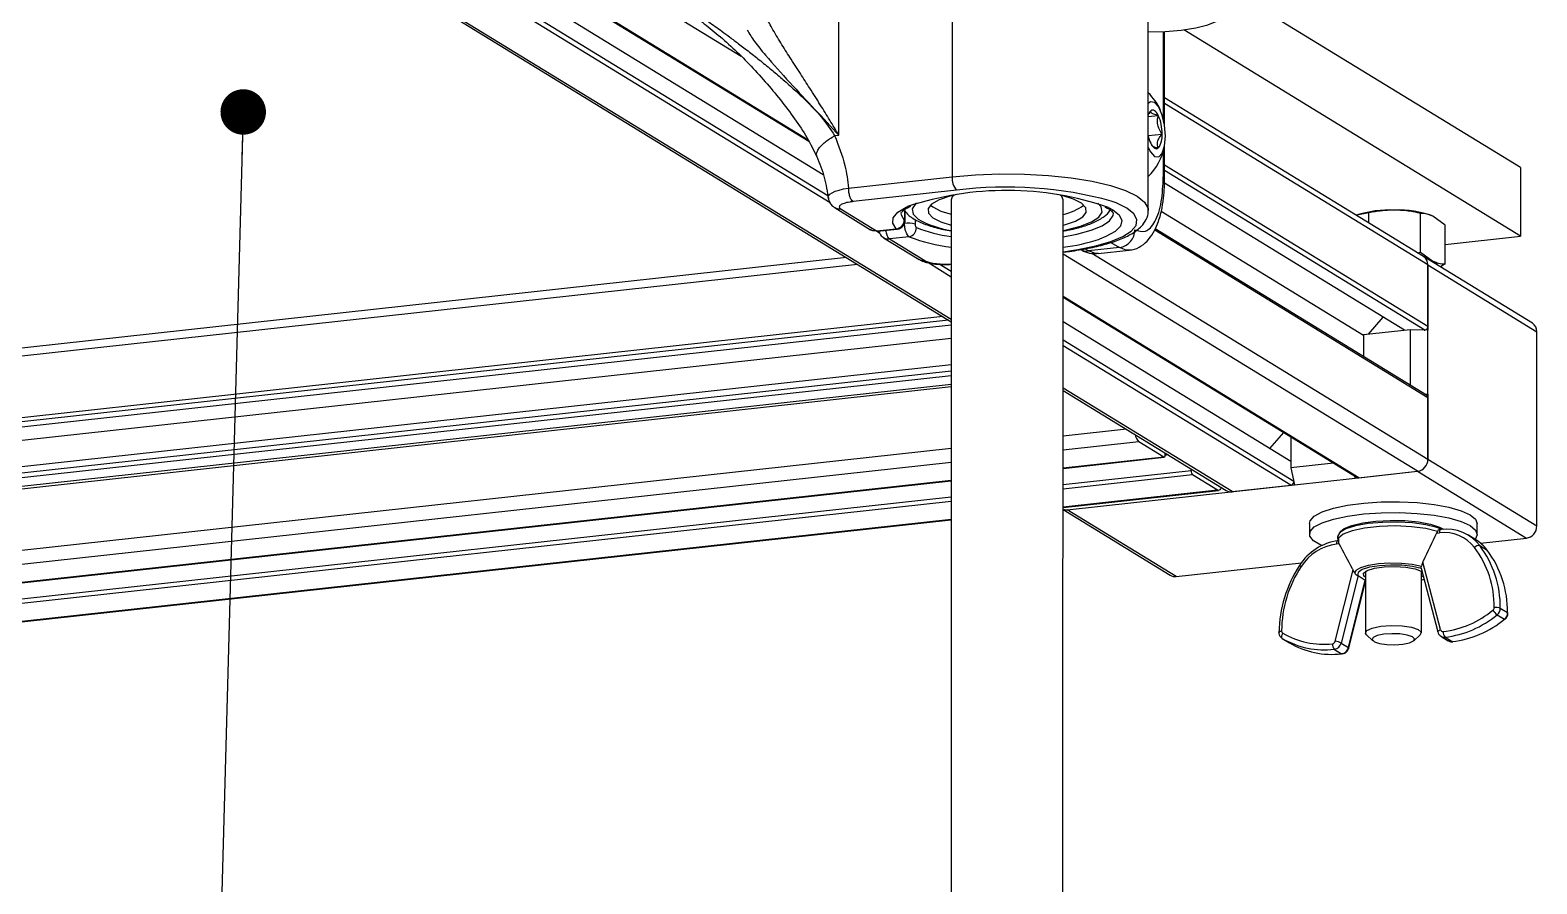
# Model space of a CAD drawing. Header units: millimetres. Extents: x 0 to 279, y 0 to 216.
# Drawn here: x 104.39 to 138.04, y 124.46 to 143.54 of the extents above; entities that cross this region are included whole.
import ezdxf

# ---------------------------------------------------------------- set-up
doc = ezdxf.new("R2010")
doc.units = ezdxf.units.MM
doc.layers.add('TITLE_BLOCK_BORDER', color=7, linetype='Continuous')
doc.dimstyles.new('SLDDIMSTYLE0', dxfattribs={"dimtxt": 0.18, "dimasz": 3.302, "dimexe": 0, "dimexo": 0.0625, "dimgap": 0, "dimtad": 0, "dimtih": 1, "dimtoh": 1, "dimdec": 0, "dimrnd": 1e-09, "dimzin": 0, "dimdsep": 46, "dimtxsty": 'Standard', "dimsah": 1, "dimcen": 0.09, "dimadec": 0, "dimazin": 0, "dimtfac": 3.302, "dimtdec": 0, "dimtofl": 0, "dimtmove": 0, "dimatfit": 3, "dimfxl": 1, "dimfrac": 2, "dimtolj": 1, "dimtzin": 0, "dimarcsym": 0})
doc.dimstyles.new('SLDDIMSTYLE1', dxfattribs={"dimtxt": 0.18, "dimasz": 1.016, "dimexe": 0, "dimexo": 0.0625, "dimgap": 0, "dimtad": 0, "dimtih": 1, "dimtoh": 1, "dimdec": 0, "dimrnd": 1e-09, "dimzin": 0, "dimdsep": 46, "dimtxsty": 'Standard', "dimblk1": 'DOT', "dimblk2": 'DOT', "dimsah": 1, "dimcen": 0.09, "dimadec": 0, "dimazin": 0, "dimtfac": 1.016, "dimtdec": 0, "dimtofl": 0, "dimtmove": 0, "dimatfit": 3, "dimldrblk": 'DOT', "dimfxl": 1, "dimfrac": 2, "dimtolj": 1, "dimtzin": 0, "dimarcsym": 0})

# ---------------------------------------------------------------- blocks, each defined once
blk = doc.blocks.new('_DOT')
at = {"color": 0, "linetype": 'ByBlock', "lineweight": -2}
blk.add_line((-0.5, 0), (-1, 0), dxfattribs=at)
at = {"color": 0, "linetype": 'ByBlock', "const_width": 0.5}
blk.add_lwpolyline([(-0.25, 0, 1), (0.25, 0, 1)], format="xyb", close=True, dxfattribs=at)

msp = doc.modelspace()

# ---------------------------------------------------------------- linework, layer by layer
at = {"color": 7, "linetype": 'Continuous', "lineweight": 25}
for p, q in [((105.123, 151.268), (121.779, 141.053)), ((124.983, 151.245), (124.981, 140.26)), ((122.449, 141.189), (122.451, 150.967)), ((122.103, 140.304), (105.366, 150.568)), ((129.36, 139.506), (129.362, 150.49)), ((104.518, 149.555), (124.959, 137.019)), ((137.676, 140.464), (131.497, 144.254)), ((129.727, 141.408), (129.727, 143.504)), ((137.676, 138.931), (130.157, 143.542)), ((135.507, 138.479), (129.727, 142.024)), ((129.416, 141.733), (129.378, 141.672)), ((129.36, 141.605), (129.585, 141.629)), ((122.355, 141.179), (122.449, 141.189)), ((129.36, 141.181), (129.67, 141.215)), ((129.726, 140.22), (129.727, 140.953)), ((137.676, 140.464), (137.676, 138.931)), ((122.668, 140.006), (124.981, 140.26)), ((135.085, 136.829), (129.724, 140.117)), ((125.078, 139.959), (122.766, 139.705)), ((124.96, 139.748), (124.947, 88.461)), ((127.447, 87.386), (127.46, 139.748)), ((122.367, 139.564), (123.159, 139.078)), ((122.499, 139.535), (123.289, 139.05)), ((123.933, 139.324), (123.933, 139.489)), ((124.497, 139.628), (124.547, 139.587)), ((134.17, 136.71), (129.647, 139.484)), ((134.287, 139.451), (134.018, 139.4)), ((134.287, 139.227), (134.287, 139.451)), ((135.441, 138.576), (135.441, 139.443)), ((135.991, 139.179), (135.716, 139.381)), ((123.289, 139.05), (123.729, 139.099)), ((123.315, 139.043), (123.754, 139.091)), ((135.576, 135.378), (129.517, 139.094)), ((135.991, 138.312), (135.991, 139.179)), ((123.45, 138.899), (124.241, 138.414)), ((124.022, 138.919), (123.581, 138.871)), ((123.581, 138.871), (124.371, 138.386)), ((128.717, 138.678), (128.026, 138.602)), ((135.991, 138.746), (137.676, 138.931)), ((122.617, 138.456), (55.232, 131.054)), ((128.245, 138.545), (128.936, 138.621)), ((135.369, 138.563), (135.441, 138.576)), ((135.441, 138.576), (135.716, 138.375)), ((137.941, 136.986), (135.507, 138.479)), ((135.607, 138.291), (135.607, 136.83)), ((135.607, 138.291), (138.04, 136.798)), ((135.607, 136.915), (135.607, 138.291)), ((135.991, 138.312), (135.888, 138.245)), ((127.459, 137.569), (134.024, 133.543)), ((132.547, 133.899), (127.459, 137.019)), ((134.282, 136.741), (134.609, 137.121)), ((124.959, 136.942), (55.356, 129.297)), ((124.959, 136.646), (55.747, 129.043)), ((135.21, 136.843), (134.17, 136.729)), ((134.17, 136.729), (134.17, 136.24)), ((135.21, 136.843), (135.209, 135.603)), ((135.607, 136.83), (135.21, 136.843)), ((135.522, 136.833), (135.537, 136.835)), ((135.606, 135.406), (135.607, 136.83)), ((138.039, 132.453), (138.04, 136.798)), ((124.959, 136.061), (55.746, 128.459)), ((124.959, 135.811), (55.746, 128.208)), ((124.959, 135.915), (55.776, 128.316)), ((124.959, 135.617), (55.182, 127.953)), ((127.459, 135.486), (131.102, 133.252)), ((135.526, 135.409), (135.606, 135.406)), ((135.542, 135.399), (135.606, 135.406)), ((135.606, 135.406), (135.606, 133.945)), ((135.606, 133.945), (135.606, 135.321)), ((129.705, 133.994), (129.149, 134.335)), ((132.077, 134.187), (132.387, 134.547)), ((132.547, 134.449), (132.547, 133.759)), ((127.458, 133.744), (129.713, 133.992)), ((129.734, 134.09), (129.734, 134.048)), ((129.789, 134.057), (129.734, 134.051)), ((129.81, 134.044), (129.734, 134.035)), ((138.039, 132.453), (135.606, 133.945)), ((130.319, 133.689), (130.319, 133.732)), ((133.501, 133.864), (132.547, 133.759)), ((132.547, 133.759), (132.625, 133.377)), ((133.983, 133.526), (135.376, 133.679)), ((134.064, 133.535), (135.376, 133.679)), ((135.376, 133.679), (137.809, 132.186)), ((55.822, 125.876), (124.958, 133.469)), ((127.549, 132.819), (132.625, 133.377)), ((130.904, 133.258), (130.349, 133.599)), ((131.232, 133.224), (132.544, 133.368)), ((132.625, 133.377), (133.983, 133.526)), ((133.983, 133.526), (133.973, 133.575)), ((133.983, 133.526), (133.983, 133.568)), ((127.458, 132.869), (130.932, 133.251)), ((127.458, 132.823), (129.852, 131.355)), ((129.983, 131.327), (127.549, 132.819)), ((57.041, 125.135), (124.958, 132.595)), ((132.96, 132.512), (132.96, 132.271)), ((133.664, 132.341), (133.622, 132.294)), ((135.82, 132.331), (135.799, 132.297)), ((135.799, 132.297), (135.864, 132.304)), ((135.893, 132.383), (135.866, 132.38)), ((136.71, 132.27), (136.71, 132.512)), ((133.627, 132.058), (133.562, 132.051)), ((133.59, 132.213), (133.598, 132.129)), ((133.597, 132.131), (133.591, 132.13)), ((133.627, 132.058), (133.611, 132.088)), ((136.677, 132.148), (136.514, 132.248)), ((136.768, 132.019), (136.93, 131.919)), ((136.781, 132.073), (137.809, 132.186)), ((129.983, 131.327), (132.78, 131.634)), ((135.888, 130.14), (135.491, 131.65)), ((133.538, 129.882), (133.935, 131.479)), ((134.046, 131.348), (133.671, 129.842)), ((134.046, 131.348), (134.208, 131.249)), ((134.215, 131.446), (134.21, 131.425)), ((134.21, 131.425), (134.21, 130.071)), ((135.454, 131.513), (135.827, 130.089)), ((135.456, 131.445), (135.475, 131.432)), ((135.46, 130.071), (135.46, 131.424)), ((133.834, 129.742), (134.208, 131.249)), ((133.842, 129.733), (134.21, 131.211)), ((137.223, 130.619), (137.386, 130.52)), ((137.153, 130.473), (137.315, 130.373)), ((132.354, 129.946), (132.516, 129.846)), ((134.233, 130.028), (134.377, 129.893)), ((135.292, 129.893), (135.437, 130.027)), ((135.899, 129.992), (136.062, 129.892)), ((135.899, 129.992), (135.902, 129.99)), ((135.99, 129.972), (136.152, 129.872)), ((133.517, 129.7), (133.679, 129.601)), ((133.671, 129.842), (133.834, 129.742)), ((136.066, 129.89), (136.062, 129.892))]:
    msp.add_line(p, q, dxfattribs=at)
at = {"color": 8, "linetype": 'Continuous', "lineweight": 25}
for p, q in [((121.767, 141.076), (105.145, 151.27)), ((120.268, 142.944), (106.457, 151.414)), ((122.2, 139.834), (105.416, 150.127)), ((122.254, 139.678), (105.382, 150.026)), ((124.959, 137.071), (104.575, 149.572)), ((129.697, 143.503), (129.697, 141.557)), ((135.607, 138.291), (129.727, 141.897)), ((129.697, 140.83), (129.697, 140.258)), ((135.607, 136.915), (129.726, 140.521)), ((135.537, 136.835), (129.726, 140.399)), ((123.926, 139.338), (123.926, 139.497)), ((123.359, 139.001), (123.297, 139.039)), ((123.754, 139.093), (123.729, 139.099)), ((124.152, 139.304), (124.152, 139.199)), ((135.606, 135.321), (129.504, 139.064)), ((128.527, 138.794), (128.717, 138.678)), ((124.959, 138.019), (124.434, 138.342)), ((135.376, 133.679), (127.459, 138.534)), ((128.026, 138.602), (127.947, 138.651)), ((135.606, 133.945), (128.103, 138.547)), ((122.867, 138.302), (55.162, 130.865)), ((124.959, 138.142), (124.691, 138.306)), ((134.064, 133.535), (127.459, 137.585)), ((124.77, 137.135), (55.161, 129.489)), ((124.899, 137.056), (55.191, 129.399)), ((132.61, 133.45), (127.459, 136.609)), ((132.544, 133.368), (127.459, 136.486)), ((124.959, 135.563), (55.161, 127.896)), ((131.232, 133.224), (127.459, 135.538)), ((128.876, 134.617), (127.458, 134.461)), ((129.149, 134.335), (127.458, 134.149)), ((124.958, 134.186), (55.161, 126.52)), ((129.705, 133.994), (127.458, 133.747)), ((124.958, 133.874), (55.258, 126.219)), ((130.319, 133.689), (127.458, 133.375)), ((124.958, 133.472), (55.814, 125.878)), ((130.349, 133.599), (127.458, 133.282)), ((124.958, 133.101), (56.429, 125.573)), ((124.958, 133.007), (56.458, 125.483)), ((130.904, 133.258), (127.458, 132.88)), ((124.958, 132.605), (57.014, 125.142)), ((135.46, 131.245), (135.518, 131.267))]:
    msp.add_line(p, q, dxfattribs=at)
at = {"color": 7, "linetype": 'Continuous', "lineweight": 25, "flags": 128}
for points in [[(129.361, 143.497), (129.364, 143.497), (129.74, 143.505), (130.099, 143.535), (130.422, 143.586), (130.69, 143.654), (130.89, 143.737), (131.011, 143.83), (131.047, 143.928), (130.994, 144.025), (130.857, 144.116), (130.643, 144.197), (130.363, 144.263), (130.032, 144.31)], [(129.501, 141.923), (129.408, 141.934), (129.36, 141.898)], [(129.36, 140.912), (129.407, 140.819), (129.501, 140.716), (129.594, 140.704), (129.673, 140.787), (129.726, 140.95), (129.745, 141.17), (129.726, 141.412), (129.673, 141.64), (129.594, 141.819), (129.501, 141.923), (129.501, 141.923)], [(129.585, 141.629), (129.566, 141.666), (129.545, 141.696), (129.523, 141.72), (129.501, 141.737), (129.479, 141.747), (129.457, 141.75), (129.436, 141.745), (129.416, 141.733)], [(129.416, 141.009), (129.436, 140.972), (129.457, 140.942), (129.479, 140.918), (129.501, 140.901), (129.523, 140.891), (129.544, 140.888), (129.565, 140.893), (129.585, 140.905)], [(125.084, 139.864), (124.929, 139.826), (124.687, 139.744), (124.522, 139.65), (124.442, 139.549), (124.45, 139.446), (124.547, 139.346)], [(125.022, 139.85), (124.982, 139.809), (124.96, 139.748)], [(127.46, 139.179), (127.49, 139.187), (127.732, 139.269), (127.897, 139.363), (127.977, 139.464), (127.969, 139.567), (127.873, 139.668), (127.693, 139.76), (127.439, 139.839), (127.335, 139.863)], [(127.46, 139.748), (127.429, 139.819), (127.397, 139.849)], [(124.547, 139.587), (124.727, 139.495), (124.96, 139.421)], [(124.547, 139.346), (124.726, 139.254), (124.96, 139.18)], [(135.61, 138.416), (135.646, 138.404), (135.716, 138.375)], [(129.734, 134.048), (129.734, 134.035), (129.732, 134.022), (129.729, 134.011), (129.725, 134.002), (129.721, 133.996), (129.716, 133.992), (129.711, 133.992), (129.705, 133.994)], [(130.987, 133.322), (130.986, 133.316), (130.973, 133.286), (130.959, 133.266), (130.942, 133.254), (130.923, 133.251), (130.904, 133.258)], [(132.96, 132.512), (132.975, 132.574), (133.069, 132.676), (133.246, 132.771), (133.497, 132.853), (133.811, 132.92), (134.172, 132.968), (134.565, 132.994), (134.97, 132.998), (135.369, 132.979), (135.743, 132.938), (136.074, 132.877), (136.348, 132.799), (136.551, 132.708), (136.673, 132.608), (136.71, 132.512)], [(133.048, 132.124), (132.968, 132.227), (132.975, 132.332), (133.069, 132.435), (133.246, 132.529), (133.497, 132.612), (133.811, 132.679), (134.172, 132.726), (134.565, 132.753), (134.97, 132.756), (135.369, 132.737), (135.743, 132.697), (136.074, 132.636), (136.348, 132.558), (136.55, 132.467), (136.673, 132.366), (136.71, 132.262), (136.66, 132.158)], [(135.916, 132.381), (135.808, 132.422), (135.562, 132.483), (135.263, 132.524), (134.931, 132.543), (134.593, 132.538), (134.272, 132.509), (133.993, 132.459), (133.777, 132.391), (133.639, 132.311), (133.59, 132.224), (133.59, 132.213)], [(135.82, 132.331), (135.561, 132.397), (135.24, 132.44), (134.884, 132.458), (134.524, 132.448), (134.191, 132.411), (133.913, 132.351), (133.713, 132.273), (133.61, 132.183), (133.611, 132.088)], [(133.664, 132.341), (133.737, 132.398), (133.91, 132.47), (134.151, 132.527), (134.443, 132.566), (134.764, 132.582), (135.09, 132.576), (135.398, 132.546), (135.663, 132.497), (135.868, 132.43), (135.955, 132.384)], [(135.905, 132.38), (135.897, 132.383), (135.893, 132.383)], [(133.234, 132.018), (133.212, 132.027), (133.048, 132.124)], [(133.976, 131.399), (134.003, 131.466), (134.107, 131.529), (134.277, 131.58), (134.5, 131.616), (134.753, 131.632), (135.014, 131.628), (135.258, 131.604), (135.463, 131.562)], [(132.74, 131.576), (132.733, 131.58), (132.73, 131.582), (132.73, 131.581), (132.734, 131.579), (132.74, 131.574), (132.75, 131.567), (132.762, 131.559), (132.776, 131.55)], [(135.456, 131.508), (135.263, 131.553), (135.027, 131.579), (134.771, 131.584), (134.522, 131.568), (134.304, 131.533), (134.141, 131.481), (134.049, 131.419), (134.037, 131.352)], [(134.21, 131.31), (134.176, 131.339), (134.168, 131.403), (134.25, 131.464), (134.412, 131.513), (134.63, 131.543), (134.876, 131.551), (135.117, 131.536), (135.319, 131.498), (135.456, 131.445)], [(135.46, 131.424), (135.46, 131.426), (135.455, 131.446)], [(135.498, 131.343), (135.472, 131.318), (135.46, 131.31)], [(137.328, 130.37), (137.327, 130.369), (137.322, 130.37), (137.315, 130.373)], [(137.394, 130.509), (137.394, 130.509), (137.392, 130.515), (137.386, 130.52)], [(132.354, 129.946), (132.347, 129.952), (132.342, 129.962), (132.34, 129.974), (132.341, 129.989), (132.344, 130.006), (132.349, 130.024), (132.357, 130.042), (132.367, 130.06)], [(134.233, 130.028), (134.211, 130.059), (134.241, 130.122), (134.361, 130.177), (134.553, 130.216), (134.788, 130.233), (135.03, 130.225), (135.242, 130.194), (135.392, 130.144), (135.458, 130.083), (135.437, 130.027)], [(134.525, 129.833), (134.686, 129.809), (134.87, 129.803), (135.049, 129.816), (135.195, 129.846), (135.286, 129.888), (135.308, 129.935), (135.259, 129.982), (135.144, 130.02), (134.983, 130.044), (134.799, 130.049), (134.62, 130.037), (134.474, 130.007), (134.383, 129.965), (134.361, 129.917), (134.411, 129.871), (134.525, 129.833)], [(133.691, 129.598), (133.687, 129.598), (133.679, 129.601)], [(136.164, 129.869), (136.16, 129.869), (136.152, 129.872)]]:
    msp.add_lwpolyline(points, dxfattribs=at)
at = {"color": 8, "linetype": 'Continuous', "lineweight": 25, "flags": 128}
for points in [[(122.211, 139.798), (122.21, 139.8), (122.219, 139.836), (122.249, 139.87), (122.3, 139.904), (122.368, 139.935), (122.455, 139.964), (122.555, 139.987), (122.669, 140.006), (122.669, 140.006), (122.669, 140.006)], [(124.981, 140.26), (125.503, 140.304), (126.047, 140.324), (126.595, 140.319), (127.132, 140.289), (127.641, 140.235), (128.107, 140.159), (128.515, 140.064), (128.853, 139.951), (129.11, 139.825), (129.279, 139.69), (129.355, 139.548), (129.36, 139.505)], [(129.697, 140.258), (129.719, 140.24), (129.726, 140.221), (129.726, 140.221)], [(124.183, 139.673), (124.162, 139.655), (124.089, 139.541), (124.108, 139.426), (124.219, 139.314)], [(127.459, 138.585), (127.787, 138.633), (128.186, 138.714), (128.524, 138.811), (128.793, 138.922), (128.982, 139.044), (129.088, 139.172), (129.106, 139.304), (129.036, 139.434), (128.88, 139.559), (128.643, 139.675), (128.533, 139.716)], [(127.459, 139.06), (127.532, 139.074), (127.849, 139.155), (128.094, 139.251), (128.257, 139.358), (128.331, 139.472), (128.311, 139.587), (128.236, 139.672)], [(123.729, 139.099), (123.653, 139.221), (123.666, 139.346), (123.767, 139.467), (123.954, 139.582), (123.98, 139.594)], [(123.835, 139.441), (123.839, 139.409), (123.911, 139.292)], [(123.933, 139.325), (123.933, 139.329), (123.926, 139.338)], [(127.459, 138.921), (127.768, 138.98), (128.083, 139.067), (128.328, 139.167), (128.495, 139.278), (128.576, 139.395), (128.584, 139.456)], [(128.474, 139.576), (128.569, 139.524), (128.714, 139.406), (128.771, 139.282), (128.739, 139.158), (128.618, 139.038), (128.414, 138.925), (128.27, 138.869)], [(128.937, 138.621), (128.869, 138.622), (128.717, 138.678)], [(128.245, 138.545), (128.179, 138.546), (128.026, 138.602)], [(135.893, 132.383), (135.889, 132.382), (135.882, 132.377), (135.876, 132.368), (135.871, 132.356), (135.867, 132.341), (135.865, 132.323), (135.864, 132.304)], [(133.591, 132.13), (133.587, 132.129), (133.58, 132.124), (133.574, 132.115), (133.569, 132.103), (133.565, 132.088), (133.563, 132.07), (133.562, 132.051)], [(132.275, 130.087), (132.277, 130.092), (132.283, 130.097), (132.292, 130.102), (132.305, 130.106), (132.321, 130.11), (132.339, 130.112)], [(135.827, 130.089), (135.827, 130.092), (135.829, 130.099), (135.834, 130.108), (135.843, 130.116), (135.855, 130.125), (135.87, 130.133), (135.888, 130.14)], [(133.842, 129.733), (133.842, 129.734), (133.84, 129.737), (133.834, 129.742)]]:
    msp.add_lwpolyline(points, dxfattribs=at)
at = {"color": 7, "linetype": 'Continuous', "lineweight": 25}
for centre, radius, start, end in [((128.429, 141.201), 1.322, 24.2365, 45.1751), ((129.565, 141.582), 0.212, 134.4112, 164.9728), ((128.676, 141.228), 0.994, 359.2569, 23.7869), ((130.137, 141.346), 0.796, 191.9766, 205.1064), ((129.236, 141.167), 0.437, 323.1516, 6.3654), ((128.429, 141.201), 1.322, 314.7973, 348.2999), ((125.382, 140.224), 0.403, 174.7757, 221.0863), ((126.199, 131.228), 8.803, 74.6245, 97.3127), ((126.201, 132.934), 7.02, 71.1109, 108.4422), ((127.24, 140.536), 1.137, 281.1448, 306.923), ((134.766, 136.99), 2.528, 87.7792, 107.5545), ((134.94, 137.257), 2.261, 69.9215, 91.9195), ((123.714, 139.294), 0.196, 274.3308, 359.2529), ((123.989, 138.692), 0.532, 72.1801, 97.8398), ((123.975, 139.121), 0.207, 283.1153, 1.274), ((128.659, 139.077), 0.404, 278.302, 0.0891), ((125.46, 142.675), 4.022, 249.0475, 262.8479), ((126.909, 142.961), 4.312, 277.3365, 288.4077), ((135.39, 138.296), 0.217, 358.6238, 57.1946), ((135.391, 138.297), 0.216, 358.4368, 57.3816), ((135.638, 138.164), 0.225, 31.3945, 69.6952), ((137.824, 136.804), 0.216, 358.4368, 57.3816), ((135.526, 136.915), 0.0807, 278.302, 0.0891), ((135.541, 135.323), 0.0648, 358.4368, 57.3816), ((129.35, 134.539), 0.286, 187.7656, 225.4803), ((135.337, 133.945), 0.269, 278.302, 0.0891), ((130.44, 133.678), 0.121, 174.7757, 221.0863), ((132.533, 133.447), 0.0807, 278.3091, 352.3373), ((134.056, 133.595), 0.0614, 238.7115, 276.8396), ((131.208, 133.427), 0.205, 238.7115, 276.8395), ((127.525, 133.027), 0.209, 251.2536, 276.5558), ((135.969, 131.452), 0.859, 37.5558, 97.015), ((136.02, 131.444), 0.943, 37.5558, 97.015), ((137.77, 132.453), 0.269, 278.302, 0.0891), ((133.76, 130.929), 1.208, 97.4694, 147.6188), ((133.705, 130.96), 1.1, 97.4694, 147.6188), ((136.747, 131.892), 0.128, 80.9086, 139.567), ((134.889, 130.66), 2.198, 359.3158, 36.756), ((136.188, 131.353), 0.933, 37.3299, 58.4263), ((134.931, 130.647), 2.292, 359.3158, 36.756), ((135.094, 130.547), 2.292, 359.3158, 36.756), ((129.958, 131.53), 0.205, 238.7115, 276.8395), ((135.035, 130.059), 2.751, 146.5256, 179.6216), ((134.976, 130.095), 2.638, 146.5256, 179.6216), ((137.01, 130.634), 0.0767, 309.2211, 359.4537), ((137.128, 130.368), 0.269, 69.1897, 98.7801), ((137.032, 130.621), 0.192, 309.2211, 359.4537), ((135.696, 132.214), 2.131, 276.8291, 309.7499), ((135.724, 132.19), 2.234, 276.8291, 309.7499), ((135.887, 132.091), 2.234, 276.8291, 309.7499), ((137.419, 130.812), 0.431, 213.3376, 231.903), ((137.194, 130.521), 0.192, 309.2211, 359.4537), ((132.399, 130.111), 0.0601, 178.5035, 237.9342), ((133.299, 131.548), 1.86, 239.4665, 276.7238), ((133.268, 131.588), 1.774, 239.4665, 276.7238), ((135.943, 130.154), 0.0566, 193.6045, 276.7927), ((136.116, 130.082), 0.168, 174.7757, 221.0863), ((133.461, 131.448), 1.86, 239.4665, 276.7238), ((133.643, 129.811), 0.168, 174.7757, 221.0863), ((133.466, 129.899), 0.0742, 278.0967, 346.7842), ((133.49, 129.884), 0.185, 278.0967, 346.7842), ((133.468, 129.416), 0.472, 64.4869, 81.4852), ((133.653, 129.784), 0.185, 278.0967, 346.7842)]:
    msp.add_arc(centre, radius, start, end, dxfattribs=at)
at = {"color": 8, "linetype": 'Continuous', "lineweight": 25}
for centre, radius, start, end in [((125.484, 142.515), 3.631, 248.979, 261.6869), ((125.261, 141.149), 2.11, 240.4164, 261.7975), ((127.99, 138.907), 0.307, 238.7115, 276.8395), ((135.973, 130.114), 0.143, 240.3294, 276.7531), ((136.136, 130.014), 0.143, 240.7263, 276.7495)]:
    msp.add_arc(centre, radius, start, end, dxfattribs=at)
at = {"color": 7, "linetype": 'Continuous', "lineweight": 25}
msp.add_ellipse((133.947, 131.337), major_axis=(0.107, 0.001), ratio=0.253485, start_param=0.386828, end_param=0.559016, dxfattribs=at)
for points, knots in [([(119.358, 143.748), (119.474, 143.657), (119.703, 143.479), (120.201, 143.038), (120.81, 142.408), (121.364, 141.705), (121.747, 141.139), (121.886, 140.855), (121.955, 140.714)], [0, 0, 0, 0, 0.133572, 0.263478, 0.516432, 0.76279, 0.882788, 1, 1, 1, 1]), ([(119.539, 143.725), (119.636, 143.657), (119.785, 143.55), (120.017, 143.379), (120.223, 143.225), (120.454, 143.047), (120.708, 142.846), (120.961, 142.639), (121.214, 142.423), (121.465, 142.199), (121.756, 141.924), (122.08, 141.595), (122.262, 141.32), (122.355, 141.179)], [0, 0, 0, 0, 0.111139, 0.17203, 0.23679, 0.315331, 0.396621, 0.481554, 0.559796, 0.645872, 0.733621, 0.864024, 1, 1, 1, 1]), ([(122.449, 141.189), (122.383, 141.301), (122.25, 141.524), (122.032, 141.875), (121.811, 142.222), (121.583, 142.577), (121.364, 142.916), (121.148, 143.259), (120.954, 143.578), (120.857, 143.771), (120.811, 143.862)], [0, 0, 0, 0, 0.1290902, 0.2579393, 0.3950042, 0.5135601, 0.6462827, 0.7629316, 0.8886414, 1, 1, 1, 1]), ([(120.402, 143.537), (120.454, 143.453), (120.564, 143.276), (120.887, 142.879), (121.355, 142.362), (121.926, 141.758), (122.274, 141.379), (122.449, 141.189)], [0, 0, 0, 0, 0.115046, 0.243508, 0.491994, 0.745082, 1, 1, 1, 1]), ([(129.585, 141.629), (129.568, 141.633), (129.513, 141.646), (129.44, 141.673), (129.413, 141.706), (129.415, 141.726), (129.416, 141.733)], [0, 0, 0, 0, 0.156025, 0.493707, 0.819058, 1, 1, 1, 1]), ([(129.67, 141.215), (129.634, 141.272), (129.573, 141.369), (129.561, 141.518), (129.578, 141.595), (129.585, 141.629)], [0, 0, 0, 0, 0.439117, 0.751367, 1, 1, 1, 1]), ([(122.355, 141.179), (122.442, 140.96), (122.591, 140.586), (122.646, 140.176), (122.668, 140.006)], [0, 0, 0, 0, 0.585504, 1, 1, 1, 1]), ([(129.585, 140.905), (129.574, 140.947), (129.554, 141.019), (129.602, 141.131), (129.649, 141.19), (129.67, 141.215)], [0, 0, 0, 0, 0.439117, 0.751367, 1, 1, 1, 1]), ([(121.955, 140.714), (122.018, 140.559), (122.142, 140.256), (122.191, 139.922), (122.214, 139.758)], [0, 0, 0, 0, 0.510778, 1, 1, 1, 1]), ([(129.436, 140.964), (129.44, 140.96), (129.452, 140.942), (129.513, 140.922), (129.568, 140.909), (129.585, 140.905)], [0, 0, 0, 0, 0.196258, 0.745995, 1, 1, 1, 1]), ([(128.937, 138.628), (128.957, 138.628), (129.053, 138.629), (129.212, 138.711), (129.381, 138.859), (129.502, 139.045), (129.601, 139.278), (129.671, 139.544), (129.71, 139.827), (129.725, 140.048), (129.725, 140.175), (129.725, 140.221)], [0, 0, 0, 0, 0.032028, 0.161877, 0.288971, 0.426089, 0.546732, 0.708421, 0.840424, 0.941941, 1, 1, 1, 1]), ([(129.062, 139.078), (129.142, 139.05), (129.265, 139.007), (129.412, 139.112), (129.514, 139.252), (129.596, 139.454), (129.675, 139.77), (129.688, 140.066), (129.697, 140.258)], [0, 0, 0, 0, 0.239457, 0.368361, 0.5, 0.631639, 0.760543, 1, 1, 1, 1]), ([(122.216, 139.798), (122.217, 139.782), (122.218, 139.729), (122.262, 139.654), (122.316, 139.598), (122.353, 139.573), (122.366, 139.564), (122.368, 139.563)], [0, 0, 0, 0, 0.160397, 0.499254, 0.821801, 0.974757, 1, 1, 1, 1]), ([(122.766, 139.705), (122.741, 139.702), (122.69, 139.696), (122.623, 139.682), (122.564, 139.666), (122.518, 139.647), (122.483, 139.627), (122.463, 139.606), (122.457, 139.584), (122.464, 139.564), (122.479, 139.548), (122.492, 139.539), (122.499, 139.535)], [0, 0, 0, 0, 0.106414, 0.215912, 0.322326, 0.431833, 0.538117, 0.647507, 0.75335, 0.862292, 0.930737, 1, 1, 1, 1]), ([(123.837, 139.451), (123.836, 139.451), (123.834, 139.45), (123.889, 139.51), (123.968, 139.566), (124.045, 139.597), (124.056, 139.601)], [0, 0, 0, 0, 0.251131, 0.583906, 0.936207, 1, 1, 1, 1]), ([(123.911, 139.292), (123.912, 139.291), (123.916, 139.289), (123.921, 139.295), (123.924, 139.307), (123.926, 139.323), (123.926, 139.333), (123.926, 139.338)], [0, 0, 0, 0, 0.209466, 0.422494, 0.639601, 0.859585, 1, 1, 1, 1]), ([(123.917, 139.508), (123.945, 139.471), (123.991, 139.411), (124.052, 139.367), (124.076, 139.35)], [0, 0, 0, 0, 0.616211, 1, 1, 1, 1]), ([(124.076, 139.35), (124.112, 139.327), (124.221, 139.258), (124.448, 139.169), (124.712, 139.093), (124.9, 139.061), (124.959, 139.051)], [0, 0, 0, 0, 0.169879, 0.512044, 0.844762, 1, 1, 1, 1]), ([(127.459, 139.05), (127.492, 139.055), (127.648, 139.079), (127.886, 139.143), (128.168, 139.24), (128.363, 139.36), (128.481, 139.451), (128.508, 139.512), (128.51, 139.515)], [0, 0, 0, 0, 0.061899, 0.301511, 0.546304, 0.80211, 0.989413, 1, 1, 1, 1]), ([(127.459, 138.576), (127.507, 138.581), (127.704, 138.605), (128.028, 138.66), (128.406, 138.748), (128.732, 138.856), (129.004, 138.985), (129.2, 139.129), (129.316, 139.296), (129.368, 139.429), (129.357, 139.495), (129.355, 139.503)], [0, 0, 0, 0, 0.045212, 0.18727, 0.33031, 0.475186, 0.62348, 0.778063, 0.887096, 0.987055, 1, 1, 1, 1]), ([(128.388, 139.586), (128.413, 139.575), (128.499, 139.537), (128.567, 139.476), (128.585, 139.442), (128.585, 139.445), (128.584, 139.445)], [0, 0, 0, 0, 0.155459, 0.549274, 0.925568, 1, 1, 1, 1]), ([(134.864, 139.517), (134.719, 139.51), (134.525, 139.501), (134.335, 139.462), (134.287, 139.451)], [0, 0, 0, 0, 0.745013, 1, 1, 1, 1]), ([(135.441, 139.443), (135.365, 139.46), (135.175, 139.501), (134.98, 139.511), (134.864, 139.517)], [0, 0, 0, 0, 0.401672, 1, 1, 1, 1]), ([(135.716, 139.381), (135.673, 139.398), (135.581, 139.436), (135.49, 139.441), (135.441, 139.443)], [0, 0, 0, 0, 0.461748, 1, 1, 1, 1]), ([(123.147, 139.086), (123.152, 139.083), (123.16, 139.078), (123.171, 139.074), (123.174, 139.073)], [0, 0, 0, 0, 0.70418, 1, 1, 1, 1]), ([(123.316, 139.044), (123.322, 139.045), (123.33, 139.045), (123.336, 139.052), (123.338, 139.054)], [0, 0, 0, 0, 0.790116, 1, 1, 1, 1]), ([(123.342, 139.046), (123.342, 139.045), (123.344, 139.025), (123.362, 138.99), (123.394, 138.942), (123.425, 138.918), (123.44, 138.906)], [0, 0, 0, 0, 0.011045, 0.356411, 0.686812, 1, 1, 1, 1]), ([(123.754, 139.094), (123.762, 139.094), (123.792, 139.095), (123.836, 139.117), (123.878, 139.153), (123.907, 139.194), (123.924, 139.24), (123.933, 139.283), (123.932, 139.313), (123.932, 139.325)], [0, 0, 0, 0, 0.073378, 0.271167, 0.432227, 0.581372, 0.726351, 0.894954, 1, 1, 1, 1]), ([(124.022, 138.919), (124.014, 138.925), (123.994, 138.939), (123.964, 138.985), (123.938, 139.055), (123.92, 139.137), (123.918, 139.192), (123.917, 139.22)], [0, 0, 0, 0, 0.146792, 0.360689, 0.573706, 0.786679, 1, 1, 1, 1]), ([(124.152, 139.199), (124.152, 139.192), (124.153, 139.178), (124.158, 139.158), (124.165, 139.141), (124.174, 139.13), (124.18, 139.127), (124.182, 139.126)], [0, 0, 0, 0, 0.220024, 0.436784, 0.649026, 0.857911, 1, 1, 1, 1]), ([(124.21, 138.434), (124.235, 138.418), (124.287, 138.385), (124.425, 138.337), (124.602, 138.308), (124.787, 138.294), (124.892, 138.301), (124.921, 138.303)], [0, 0, 0, 0, 0.178618, 0.365518, 0.626238, 0.894827, 1, 1, 1, 1]), ([(127.834, 138.65), (127.859, 138.633), (127.937, 138.58), (128.082, 138.537), (128.198, 138.548), (128.247, 138.552)], [0, 0, 0, 0, 0.213852, 0.665958, 1, 1, 1, 1]), ([(135.716, 138.375), (135.759, 138.357), (135.851, 138.319), (135.942, 138.315), (135.991, 138.312)], [0, 0, 0, 0, 0.461748, 1, 1, 1, 1]), ([(135.799, 132.297), (135.701, 132.089), (135.599, 131.873), (135.495, 131.658), (135.491, 131.65)], [0, 0, 0, 0, 0.964283, 1, 1, 1, 1]), ([(135.82, 132.331), (135.824, 132.34), (135.832, 132.359), (135.849, 132.376), (135.861, 132.378), (135.866, 132.379)], [0, 0, 0, 0, 0.359886, 0.720013, 1, 1, 1, 1]), ([(133.935, 131.479), (133.931, 131.486), (133.827, 131.678), (133.725, 131.872), (133.627, 132.058)], [0, 0, 0, 0, 0.035717, 1, 1, 1, 1]), ([(135.491, 131.65), (135.486, 131.638), (135.473, 131.61), (135.467, 131.58), (135.463, 131.562)], [0, 0, 0, 0, 0.419373, 1, 1, 1, 1]), ([(133.976, 131.399), (133.964, 131.423), (133.95, 131.451), (133.936, 131.476), (133.935, 131.479)], [0, 0, 0, 0, 0.884434, 1, 1, 1, 1]), ([(133.976, 131.399), (133.98, 131.393), (133.988, 131.381), (134.004, 131.368), (134.022, 131.358), (134.032, 131.355), (134.037, 131.352)], [0, 0, 0, 0, 0.228752, 0.457947, 0.694239, 1, 1, 1, 1]), ([(135.454, 131.513), (135.454, 131.513), (135.452, 131.516), (135.454, 131.523), (135.458, 131.539), (135.462, 131.553), (135.463, 131.561), (135.463, 131.562)], [0, 0, 0, 0, 0.011006, 0.367873, 0.660226, 0.953485, 1, 1, 1, 1]), ([(137.328, 130.37), (137.343, 130.385), (137.373, 130.416), (137.392, 130.468), (137.394, 130.499), (137.394, 130.509)], [0, 0, 0, 0, 0.396519, 0.816839, 1, 1, 1, 1]), ([(132.275, 130.087), (132.278, 130.065), (132.282, 130.024), (132.314, 129.974), (132.342, 129.954), (132.354, 129.945)], [0, 0, 0, 0, 0.386698, 0.735227, 1, 1, 1, 1]), ([(135.827, 130.089), (135.835, 130.071), (135.85, 130.033), (135.881, 129.998), (135.902, 129.991), (135.903, 129.99)], [0, 0, 0, 0, 0.464749, 0.96782, 1, 1, 1, 1]), ([(133.691, 129.598), (133.712, 129.603), (133.754, 129.612), (133.805, 129.655), (133.832, 129.698), (133.84, 129.726), (133.842, 129.733)], [0, 0, 0, 0, 0.306222, 0.597151, 0.900822, 1, 1, 1, 1]), ([(136.067, 129.89), (136.084, 129.882), (136.115, 129.867), (136.149, 129.869), (136.164, 129.869)], [0, 0, 0, 0, 0.558923, 1, 1, 1, 1])]:
    msp.add_open_spline(points, degree=3, knots=knots, dxfattribs=at)
at = {"color": 8, "linetype": 'Continuous', "lineweight": 25}
for points, knots in [([(121.962, 140.718), (121.957, 140.723), (121.94, 140.744), (121.955, 140.799), (121.987, 140.873), (122.052, 140.954), (122.163, 141.059), (122.279, 141.132), (122.355, 141.179)], [0, 0, 0, 0, 0.0512033, 0.212014, 0.3762374, 0.5404608, 0.7012716, 1, 1, 1, 1]), ([(122.499, 139.535), (122.47, 139.534), (122.423, 139.533), (122.385, 139.557), (122.37, 139.566)], [0, 0, 0, 0, 0.60672, 1, 1, 1, 1]), ([(123.289, 139.05), (123.271, 139.05), (123.237, 139.049), (123.192, 139.058), (123.17, 139.075), (123.16, 139.083)], [0, 0, 0, 0, 0.377207, 0.733587, 1, 1, 1, 1]), ([(123.289, 139.05), (123.297, 139.046), (123.306, 139.041), (123.315, 139.044), (123.316, 139.044)], [0, 0, 0, 0, 0.856192, 1, 1, 1, 1]), ([(123.495, 139.063), (123.498, 139.044), (123.504, 139.008), (123.52, 138.962), (123.537, 138.922), (123.558, 138.889), (123.573, 138.877), (123.581, 138.871)], [0, 0, 0, 0, 0.205275, 0.386115, 0.578855, 0.783487, 1, 1, 1, 1]), ([(123.44, 138.911), (123.454, 138.901), (123.48, 138.88), (123.53, 138.869), (123.564, 138.87), (123.581, 138.871)], [0, 0, 0, 0, 0.342507, 0.661921, 1, 1, 1, 1]), ([(124.242, 138.418), (124.257, 138.408), (124.296, 138.384), (124.343, 138.385), (124.371, 138.386)], [0, 0, 0, 0, 0.393076, 1, 1, 1, 1]), ([(124.371, 138.386), (124.398, 138.373), (124.452, 138.348), (124.59, 138.321), (124.75, 138.307), (124.88, 138.305), (124.946, 138.311), (124.959, 138.312)], [0, 0, 0, 0, 0.23513, 0.470237, 0.705986, 0.942907, 1, 1, 1, 1])]:
    msp.add_open_spline(points, degree=3, knots=knots, dxfattribs=at)
at = {"color": 7, "linetype": 'Continuous', "lineweight": 25}
msp.add_open_spline([(122.766, 139.705), (122.753, 139.717), (122.728, 139.74), (122.695, 139.815), (122.673, 139.909), (122.67, 139.974), (122.669, 140.006)], degree=3, dxfattribs=at)

# ---------------------------------------------------------------- leaders
at = {"layer": 'TITLE_BLOCK_BORDER'}
for points, dimstyle in [([(108.514, 147.156), (56.234, 106.858)], 'SLDDIMSTYLE0'), ([(109.146, 141.708), (108.18, 106.453)], 'SLDDIMSTYLE1')]:
    msp.add_leader(points, dimstyle=dimstyle, dxfattribs=at)

doc.saveas('drawing.dxf')
